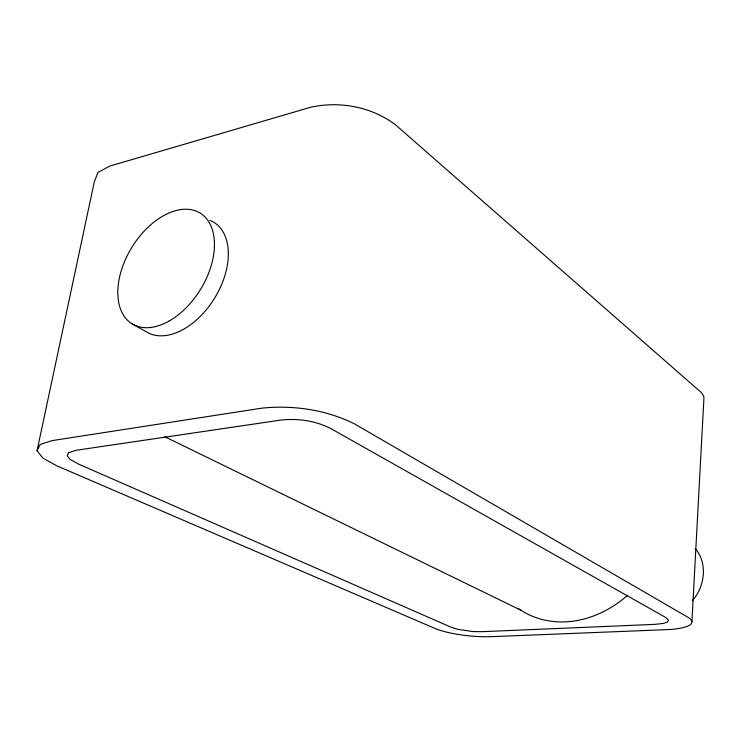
<?xml version="1.0" encoding="UTF-8"?>
<svg xmlns="http://www.w3.org/2000/svg" width="741" height="741" viewBox="0 0 741 741"><rect width="100%" height="100%" fill="white"/><g stroke="black" fill="none" stroke-linecap="round" stroke-linejoin="round"><path stroke-width="1.11" d="M691.927 621.532L703.95 397.861A42.552 16.033 3.3 0 0 700.125 391.517L395.509 124.821C371.547 106.75 339.684 100.785 310.553 107.278L109.659 166.132L97.942 172.486L94.329 181.73L37.05 450.704L42.941 458.16L56.566 465.719L434.569 628.275A42.107 9.337 6 0 0 491.45 636.667L666.455 629.665A44.858 10.559 4.4 0 0 687.768 617.179L354.318 423.778C325.984 409.736 293.575 404.994 262.24 408.106L52.055 440.617L40.134 444.507L37.05 450.704M692.279 600.729C704.867 586.798 707.97 563.327 695.234 548.516M164.835 436.773L520.775 610.158M132.046 323.798L146.514 331.885A64.3 40.292 -58.4 0 0 216.279 295.335A64.3 40.292 -58.4 0 0 210.083 220.438M627.636 595.255A105.324 87.03 -58.4 0 1 518.895 608.898M68.848 452.575L67.153 455.548L69.83 459.188L78.12 463.894L450.611 627.016L457.66 629.322L472.851 631.564L482.159 631.675L654.683 624.376L663.112 623.477L667.354 622.088L668.539 620.208L665.872 617.559L330.681 428.483C315.37 420.731 297.882 418.202 280.895 420.064L76.304 450.259L68.848 452.575M168.911 321.149A64.995 40.264 -58.4 0 0 206.535 218.66A64.995 40.264 -58.4 0 0 122.96 265.593A64.995 40.264 -58.4 0 0 168.911 321.149"/></g></svg>
